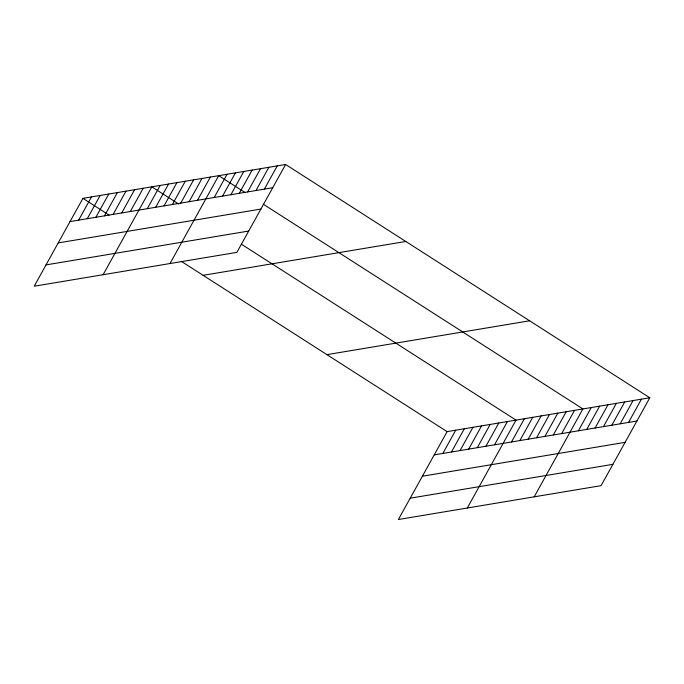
<?xml version="1.0" encoding="UTF-8"?>
<svg xmlns="http://www.w3.org/2000/svg" width="684" height="684" viewBox="0 0 684 684"><rect width="100%" height="100%" fill="white"/><g stroke="black" fill="none" stroke-linecap="round" stroke-linejoin="round"><path stroke-width="1.03" d="M285.613 164.485L82.918 198.343L34.2 286.228L236.886 252.37L285.613 164.485L649.8 397.772L601.082 485.657L398.387 519.515L447.114 431.63L649.8 397.772M78.643 220.154L91.536 196.898M87.261 218.709L100.146 195.462M95.871 217.273L108.765 194.025M104.49 215.836L117.374 192.58M113.099 214.391L125.993 191.144M121.718 212.955L134.603 189.707M130.328 211.518L143.221 188.262M103.113 274.72L151.831 186.826L178.832 204.123M147.308 208.68L160.193 185.432M155.67 207.286L168.555 184.03M164.032 205.884L176.917 182.637M172.394 204.49L185.278 181.243M180.747 203.097L193.64 179.841M189.109 201.695L202.002 178.447M197.471 200.301L210.364 177.053M170 263.545L218.718 175.651L244.846 192.392M214.195 197.505L227.079 174.258M222.556 196.111L235.441 172.864M230.918 194.718L243.803 171.462M239.28 193.315L252.165 170.068M247.642 191.922L260.527 168.674M255.996 190.528L268.889 167.272M264.357 189.126L277.251 165.879M442.839 453.441L455.724 430.185M451.449 451.996L464.342 428.748M460.067 450.559L472.952 427.312M468.677 449.123L481.57 425.875M477.295 447.687L490.18 424.431M485.905 446.242L498.798 422.994M494.523 444.805L507.408 421.558M467.309 508.007L516.027 420.113L241.537 244.291M511.495 441.967L524.389 418.719M519.857 440.573L532.75 417.326M528.219 439.179L541.104 415.923M536.581 437.777L549.466 414.53M544.943 436.383L557.828 413.136M553.305 434.99L566.19 411.734M561.667 433.588L574.551 410.34M534.195 496.832L582.913 408.947L263.135 204.106M578.382 430.792L591.275 407.544M586.744 429.398L599.637 406.151M595.106 428.004L607.999 404.748M603.468 426.602L616.352 403.355M611.829 425.209L624.714 401.961M620.191 423.815L633.076 400.559M628.553 422.413L641.438 399.165M70.033 221.59L272.719 187.732M58.208 242.923L260.895 209.065M46.025 264.896L248.711 231.038M203.105 275.327L405.792 241.469M326.926 354.645L529.621 320.787M434.22 454.877L636.915 421.019M422.396 476.209L625.091 442.351M410.212 498.183L612.907 464.325M82.918 198.343L109.047 215.075M181.328 261.373L447.114 431.63"/></g></svg>
